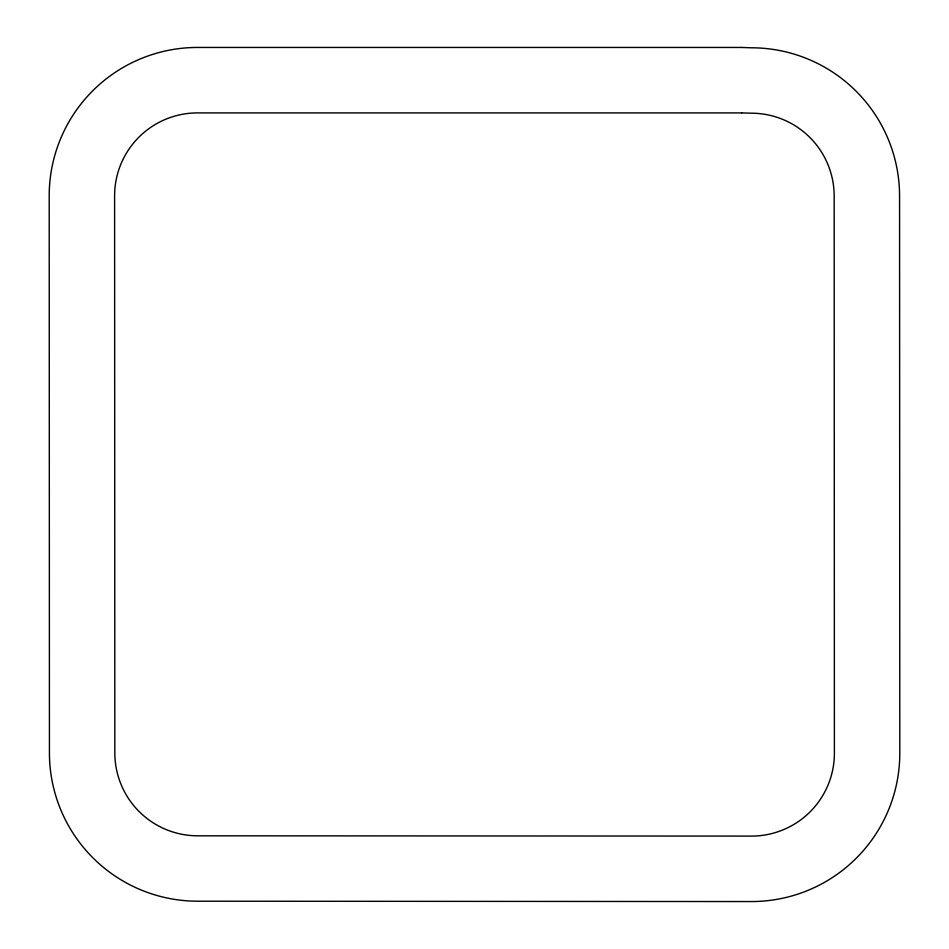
<?xml version="1.0" encoding="UTF-8"?>
<svg xmlns="http://www.w3.org/2000/svg" width="949" height="949" viewBox="0 0 949 949"><rect width="100%" height="100%" fill="white"/><g stroke="black" fill="none" stroke-linecap="round" stroke-linejoin="round"><path stroke-width="1.42" d="M741.644 47.45L197.499 47.45A148.293 148.293 0 0 0 49.206 195.743L49.431 752.913A148.293 148.293 0 0 0 197.724 901.206L751.501 901.55A148.293 148.293 0 0 0 899.794 753.257L899.569 196.087A148.293 148.293 0 0 0 751.276 47.794L741.644 47.45M741.644 112.907L197.499 112.907A82.895 82.895 0 0 0 114.604 195.743L114.829 752.913A82.895 82.895 0 0 0 197.724 835.808L751.501 836.093A82.895 82.895 0 0 0 834.396 753.257L834.171 196.087A82.895 82.895 0 0 0 751.276 113.192L741.644 112.907"/></g></svg>
